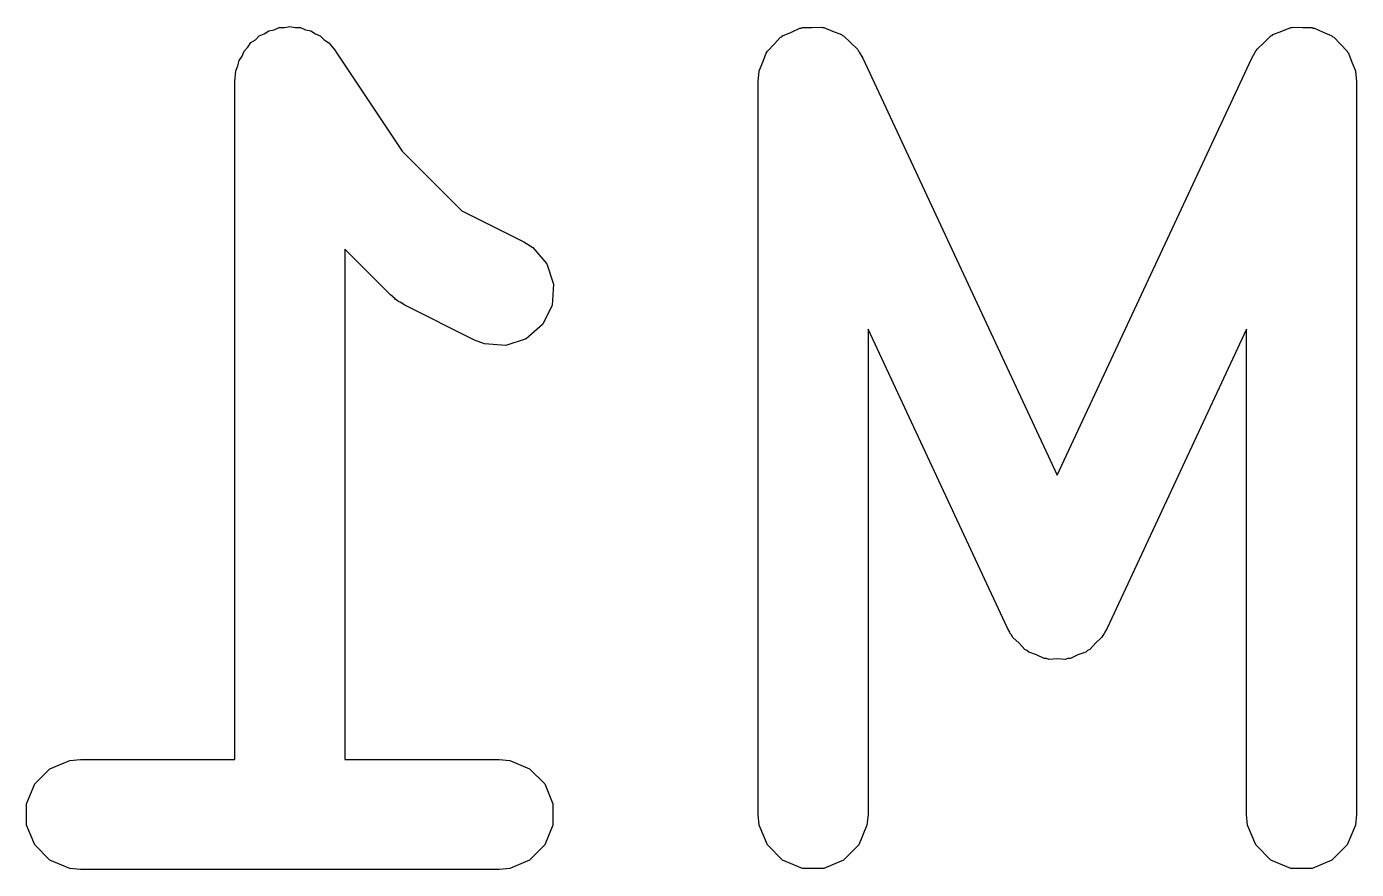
# Model space of a CAD drawing. Header units: inches. Extents: x 4.91 to 6.65, y -5 to -3.32.
# Drawn here: x 5.8019 to 5.8734, y -3.4382 to -3.3929 of the extents above; entities that cross this region are included whole.
import ezdxf

# ---------------------------------------------------------------- set-up
doc = ezdxf.new("R2010")
doc.units = ezdxf.units.IN
doc.header["$MEASUREMENT"] = 0
doc.layers.add('BLACK', color=250, linetype='CONTINUOUS')

msp = doc.modelspace()

# ---------------------------------------------------------------- linework, layer by layer
at = {"layer": 'BLACK', "linetype": 'CONTINUOUS'}
for p, q in [((5.814715, -3.393292), (5.814958, -3.39313)), ((5.814958, -3.39313), (5.815242, -3.393074)), ((5.815242, -3.393074), (5.815509, -3.392963)), ((5.815509, -3.392963), (5.815802, -3.392963)), ((5.815802, -3.392963), (5.816089, -3.392906)), ((5.816089, -3.392906), (5.816372, -3.392963)), ((5.816372, -3.392963), (5.816662, -3.392963)), ((5.816662, -3.392963), (5.816932, -3.393075)), ((5.816932, -3.393075), (5.817218, -3.393132)), ((5.817218, -3.393132), (5.817459, -3.393293)), ((5.84304, -3.393208), (5.843504, -3.392991)), ((5.843504, -3.392991), (5.84357, -3.392988)), ((5.84357, -3.392988), (5.843631, -3.392963)), ((5.843631, -3.392963), (5.844143, -3.392963)), ((5.844143, -3.392963), (5.844655, -3.392941)), ((5.844655, -3.392941), (5.844717, -3.392963)), ((5.844717, -3.392963), (5.844783, -3.392963)), ((5.844783, -3.392963), (5.845256, -3.393159)), ((5.845256, -3.393159), (5.845738, -3.393334)), ((5.868923, -3.393334), (5.869404, -3.393159)), ((5.869404, -3.393159), (5.869878, -3.392963)), ((5.869878, -3.392963), (5.869943, -3.392963)), ((5.869943, -3.392963), (5.870005, -3.39294)), ((5.870005, -3.39294), (5.870518, -3.392963)), ((5.870518, -3.392963), (5.87103, -3.392963)), ((5.87103, -3.392963), (5.87109, -3.392988)), ((5.87109, -3.392988), (5.871156, -3.392991)), ((5.871156, -3.392991), (5.871621, -3.393208)), ((5.813837, -3.394012), (5.814, -3.393769)), ((5.814, -3.393769), (5.81424, -3.393608)), ((5.81424, -3.393608), (5.814445, -3.393404)), ((5.814445, -3.393404), (5.814715, -3.393292)), ((5.817459, -3.393293), (5.817726, -3.393404)), ((5.817726, -3.393404), (5.817933, -3.393611)), ((5.817933, -3.393611), (5.818176, -3.393773)), ((5.818176, -3.393773), (5.818539, -3.394216)), ((5.841752, -3.394219), (5.842114, -3.393856)), ((5.842114, -3.393856), (5.84246, -3.393478)), ((5.84246, -3.393478), (5.84252, -3.39345)), ((5.84252, -3.39345), (5.842566, -3.393404)), ((5.842566, -3.393404), (5.84304, -3.393208)), ((5.845738, -3.393334), (5.845787, -3.393379)), ((5.845787, -3.393379), (5.845847, -3.393404)), ((5.845847, -3.393404), (5.84621, -3.393766)), ((5.84621, -3.393766), (5.846588, -3.394112)), ((5.868073, -3.394112), (5.868451, -3.393766)), ((5.868451, -3.393766), (5.868813, -3.393404)), ((5.868813, -3.393404), (5.868874, -3.393379)), ((5.868874, -3.393379), (5.868923, -3.393334)), ((5.871621, -3.393208), (5.872094, -3.393404)), ((5.872094, -3.393404), (5.872141, -3.39345)), ((5.872141, -3.39345), (5.8722, -3.393478)), ((5.8722, -3.393478), (5.872547, -3.393856)), ((5.872547, -3.393856), (5.872909, -3.394219)), ((5.813359, -3.394726), (5.81352, -3.394486)), ((5.81352, -3.394486), (5.81363, -3.394219)), ((5.81363, -3.394219), (5.813837, -3.394012)), ((5.818539, -3.394216), (5.818541, -3.394219)), ((5.818541, -3.394219), (5.818541, -3.394219)), ((5.818541, -3.394219), (5.818542, -3.394221)), ((5.818542, -3.394221), (5.82213, -3.399602)), ((5.841507, -3.394809), (5.841682, -3.394328)), ((5.841682, -3.394328), (5.841727, -3.394279)), ((5.841727, -3.394279), (5.841752, -3.394219)), ((5.846588, -3.394112), (5.846634, -3.39419)), ((5.846634, -3.39419), (5.846662, -3.394219)), ((5.846662, -3.394219), (5.846689, -3.394283)), ((5.846689, -3.394283), (5.846883, -3.39461)), ((5.846883, -3.39461), (5.85733, -3.416998)), ((5.85733, -3.416998), (5.867778, -3.39461)), ((5.867778, -3.39461), (5.867972, -3.394283)), ((5.867972, -3.394283), (5.867999, -3.394219)), ((5.867999, -3.394219), (5.868027, -3.39419)), ((5.868027, -3.39419), (5.868073, -3.394112)), ((5.872909, -3.394219), (5.872934, -3.394279)), ((5.872934, -3.394279), (5.872978, -3.394328)), ((5.872978, -3.394328), (5.873154, -3.394809)), ((5.813133, -3.395853), (5.813189, -3.395283)), ((5.813189, -3.395283), (5.813301, -3.395013)), ((5.813301, -3.395013), (5.813359, -3.394726)), ((5.841302, -3.395373), (5.841311, -3.395283)), ((5.841311, -3.395283), (5.841507, -3.394809)), ((5.873154, -3.394809), (5.87335, -3.395283)), ((5.87335, -3.395283), (5.873359, -3.395373)), ((5.813133, -3.395856), (5.813133, -3.395853)), ((5.813133, -3.395857), (5.813133, -3.395856)), ((5.813133, -3.395859), (5.813133, -3.395857)), ((5.813133, -3.432276), (5.813133, -3.395859)), ((5.841254, -3.395859), (5.841291, -3.39548)), ((5.841254, -3.435229), (5.841254, -3.395859)), ((5.841288, -3.395411), (5.841302, -3.395373)), ((5.841291, -3.39548), (5.841288, -3.395411)), ((5.873359, -3.395373), (5.873372, -3.395411)), ((5.873372, -3.395411), (5.873369, -3.39548)), ((5.873369, -3.39548), (5.873406, -3.395859)), ((5.873406, -3.395859), (5.873406, -3.435229)), ((5.82213, -3.399602), (5.825334, -3.402806)), ((5.825334, -3.402806), (5.828655, -3.404467)), ((5.828655, -3.404467), (5.829144, -3.404775)), ((5.821497, -3.407321), (5.819038, -3.404862)), ((5.819038, -3.404862), (5.819038, -3.432276)), ((5.829144, -3.404775), (5.829899, -3.405645)), ((5.829899, -3.405645), (5.830264, -3.406738)), ((5.830264, -3.406738), (5.830182, -3.407887)), ((5.821723, -3.407507), (5.821497, -3.407321)), ((5.821774, -3.407566), (5.821723, -3.407507)), ((5.821863, -3.407621), (5.821774, -3.407566)), ((5.821944, -3.407688), (5.821863, -3.407621)), ((5.822016, -3.407718), (5.821944, -3.407688)), ((5.822264, -3.407874), (5.822016, -3.407718)), ((5.826014, -3.409749), (5.822264, -3.407874)), ((5.830182, -3.407887), (5.829667, -3.408918)), ((5.829667, -3.408918), (5.828796, -3.409673)), ((5.854655, -3.425229), (5.84716, -3.409169)), ((5.84716, -3.409169), (5.84716, -3.435229)), ((5.867501, -3.409169), (5.860006, -3.425229)), ((5.867501, -3.435229), (5.867501, -3.409169)), ((5.826554, -3.409956), (5.826014, -3.409749)), ((5.827703, -3.410037), (5.826554, -3.409956)), ((5.828796, -3.409673), (5.827703, -3.410037)), ((5.85478, -3.42544), (5.854655, -3.425229)), ((5.860006, -3.425229), (5.859881, -3.42544)), ((5.854806, -3.425512), (5.85478, -3.42544)), ((5.854852, -3.425562), (5.854806, -3.425512)), ((5.85495, -3.425727), (5.854852, -3.425562)), ((5.855281, -3.42603), (5.85495, -3.425727)), ((5.855584, -3.426361), (5.855281, -3.42603)), ((5.85938, -3.42603), (5.859077, -3.426361)), ((5.859711, -3.425727), (5.85938, -3.42603)), ((5.859809, -3.425562), (5.859711, -3.425727)), ((5.859855, -3.425512), (5.859809, -3.425562)), ((5.859881, -3.42544), (5.859855, -3.425512)), ((5.855702, -3.426417), (5.855584, -3.426361)), ((5.855799, -3.426505), (5.855702, -3.426417)), ((5.856221, -3.426659), (5.855799, -3.426505)), ((5.856628, -3.426848), (5.856221, -3.426659)), ((5.85844, -3.426659), (5.858033, -3.426848)), ((5.858861, -3.426505), (5.85844, -3.426659)), ((5.858958, -3.426417), (5.858861, -3.426505)), ((5.859077, -3.426361), (5.858958, -3.426417)), ((5.856759, -3.426854), (5.856628, -3.426848)), ((5.856882, -3.426899), (5.856759, -3.426854)), ((5.857331, -3.426879), (5.856882, -3.426899)), ((5.857779, -3.426899), (5.857331, -3.426879)), ((5.857902, -3.426854), (5.857779, -3.426899)), ((5.858033, -3.426848), (5.857902, -3.426854)), ((5.803196, -3.432774), (5.804261, -3.432333)), ((5.804261, -3.432333), (5.804837, -3.432276)), ((5.804837, -3.432276), (5.813133, -3.432276)), ((5.819038, -3.432276), (5.827334, -3.432276)), ((5.827334, -3.432276), (5.82791, -3.432333)), ((5.82791, -3.432333), (5.828975, -3.432774)), ((5.802382, -3.433589), (5.803196, -3.432774)), ((5.828975, -3.432774), (5.829789, -3.433589)), ((5.801941, -3.434653), (5.802382, -3.433589)), ((5.829789, -3.433589), (5.83023, -3.434653)), ((5.801941, -3.435805), (5.801941, -3.434653)), ((5.83023, -3.434653), (5.83023, -3.435805)), ((5.841311, -3.435805), (5.841254, -3.435229)), ((5.84716, -3.435229), (5.847103, -3.435805)), ((5.867558, -3.435805), (5.867501, -3.435229)), ((5.873406, -3.435229), (5.87335, -3.435805)), ((5.802382, -3.43687), (5.801941, -3.435805)), ((5.83023, -3.435805), (5.829789, -3.43687)), ((5.841752, -3.43687), (5.841311, -3.435805)), ((5.847103, -3.435805), (5.846662, -3.43687)), ((5.867999, -3.43687), (5.867558, -3.435805)), ((5.87335, -3.435805), (5.872909, -3.43687)), ((5.803196, -3.437684), (5.802382, -3.43687)), ((5.829789, -3.43687), (5.828975, -3.437684)), ((5.842566, -3.437684), (5.841752, -3.43687)), ((5.846662, -3.43687), (5.845847, -3.437684)), ((5.868813, -3.437684), (5.867999, -3.43687)), ((5.872909, -3.43687), (5.872094, -3.437684)), ((5.804261, -3.438125), (5.803196, -3.437684)), ((5.804837, -3.438182), (5.804261, -3.438125)), ((5.827334, -3.438182), (5.804837, -3.438182)), ((5.82791, -3.438125), (5.827334, -3.438182)), ((5.828975, -3.437684), (5.82791, -3.438125)), ((5.843631, -3.438125), (5.842566, -3.437684)), ((5.844783, -3.438125), (5.843631, -3.438125)), ((5.845847, -3.437684), (5.844783, -3.438125)), ((5.869878, -3.438125), (5.868813, -3.437684)), ((5.87103, -3.438125), (5.869878, -3.438125)), ((5.872094, -3.437684), (5.87103, -3.438125))]:
    msp.add_line(p, q, dxfattribs=at)

doc.saveas('drawing.dxf')
